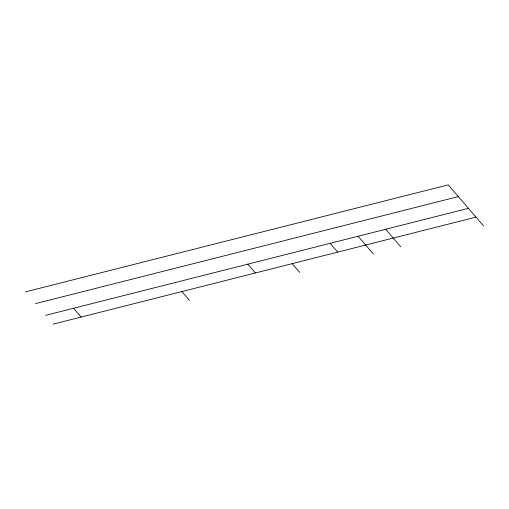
<?xml version="1.0" encoding="UTF-8"?>
<svg xmlns="http://www.w3.org/2000/svg" width="509" height="509" viewBox="0 0 509 509"><rect width="100%" height="100%" fill="white"/><g stroke="black" fill="none" stroke-linecap="round" stroke-linejoin="round"><path stroke-width="0.76" d="M25.45 291.873L448.232 184.862L483.55 225.926M35.541 303.606L458.323 196.595M45.632 315.338L468.414 208.327M53.203 324.138L475.979 217.127M385.695 229.266L400.831 246.865M358.12 236.246L373.262 253.845M330.182 243.315L337.753 252.114M292.166 263.656L299.731 272.455M247.832 264.158L255.403 272.958M181.872 291.568L189.443 300.367M73.576 308.263L81.141 317.062"/></g></svg>
